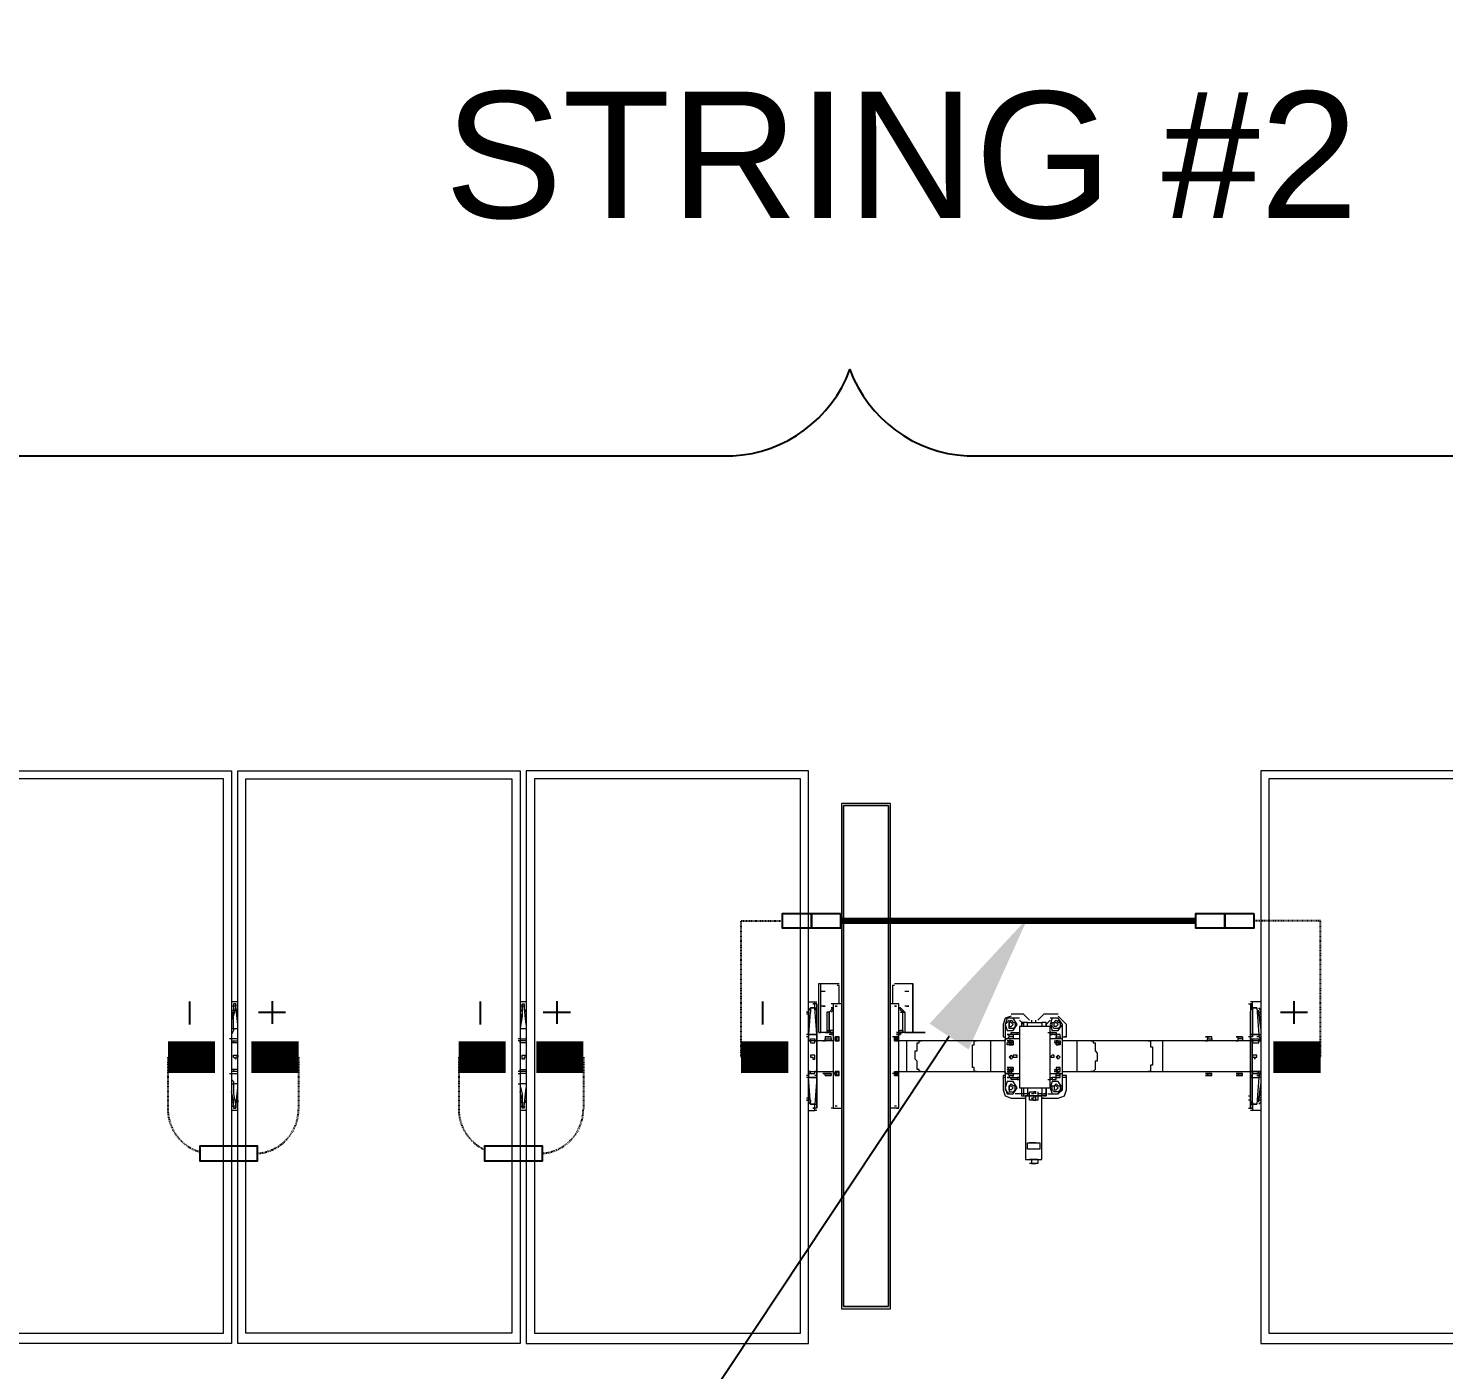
# Model space of a CAD drawing. Header units: feet. Extents: x -12372 to 90117, y -14865 to 4121.
# Drawn here: x 1880 to 2103.7, y 2521.4 to 2733.4 of the extents above; entities that cross this region are included whole.
import ezdxf
from ezdxf import colors
from ezdxf.entities.mleader import LeaderData, LeaderLine
from ezdxf.math import Vec2, Vec3

# ---------------------------------------------------------------- set-up
doc = ezdxf.new("R2010")
doc.units = ezdxf.units.FT
doc.header["$MEASUREMENT"] = 0
doc.linetypes.add('HIDDEN', pattern=[0.375, 0.25, -0.125])
for name, color, linetype in [('E-HARN-COMP', 8, 'Continuous'), ('E-TRNK-CABL-NEG', 6, 'HIDDEN'), ('E-TRUNK-CABLE-POS', 6, 'HIDDEN'), ('G-ANNO-TEXT', 1, 'Continuous'), ('Polarity-Text', 7, 'Continuous')]:
    doc.layers.add(name, color=color, linetype=linetype)
doc.styles.add('NEI-A', font='arial.ttf')

# ---------------------------------------------------------------- blocks, each defined once
blk = doc.blocks.new('A$Cc93f9aa1')
at = {"lineweight": 5}
for points in [[(9.338, 0), (9.5679, 0), (9.5679, 0.4666), (9.338, 0.4666)], [(10.1663, 0), (10.1663, 0.4666), (9.9363, 0.4666), (9.9363, 0)], [(10.4012, 0), (10.1713, 0), (10.1713, 0.4666), (10.4012, 0.4666)], [(10.6362, 0), (10.4062, 0), (10.4062, 0.4666), (10.6362, 0.4666)], [(9.3446, 0.4583), (9.3446, 0.0067), (9.5613, 0.0067), (9.5613, 0.4583)], [(10.1596, 0.4583), (9.9429, 0.4583), (9.9429, 0.0067), (10.1596, 0.0067)], [(10.1779, 0.0067), (10.1779, 0.4583), (10.3946, 0.4583), (10.3946, 0.0067)], [(10.6296, 0.4583), (10.4129, 0.4583), (10.4129, 0.0067), (10.6296, 0.0067)], [(9.8696, 0.4383), (9.8696, 0.0267), (9.9096, 0.0267), (9.9096, 0.4383)], [(9.8713, 0.4366), (9.8713, 0.0283), (9.8713, 0.4366), (9.9079, 0.4366)], [(9.7529, 0.3167), (9.7513, 0.3167)], [(9.7563, 0.3167), (9.7546, 0.3167)], [(9.7563, 0.3167), (9.7546, 0.3167)], [(9.7579, 0.3033), (9.7563, 0.3033), (9.7546, 0.3033), (9.7563, 0.3033), (9.7546, 0.3033), (9.7563, 0.3033), (9.7479, 0.3033), (9.7479, 0.3083), (9.7563, 0.3083), (9.7579, 0.3083)], [(9.7563, 0.3033), (9.7546, 0.3033), (9.7563, 0.3033), (9.7546, 0.3033)], [(9.5746, 0.275), (9.5763, 0.275), (9.5763, 0.2683)], [(9.7529, 0.2667), (9.7546, 0.2667), (9.7529, 0.2683), (9.7513, 0.2683), (9.7513, 0.2667), (9.7513, 0.265), (9.7529, 0.265)], [(9.9296, 0.2683), (9.9296, 0.265)], [(10.1679, 0.275), (10.1696, 0.275), (10.1696, 0.2733), (10.1679, 0.2733)], [(9.7379, 0.2633), (9.7329, 0.2633), (9.7296, 0.2583), (9.7329, 0.2533), (9.7379, 0.2533), (9.7396, 0.2583)], [(9.7329, 0.2567), (9.7313, 0.2567), (9.7313, 0.2583), (9.7313, 0.26), (9.7329, 0.2617), (9.7363, 0.2617), (9.7379, 0.26), (9.7379, 0.2583), (9.7379, 0.2567), (9.7363, 0.2567), (9.7363, 0.2583), (9.7363, 0.26), (9.7346, 0.26), (9.7329, 0.2583), (9.7346, 0.2567), (9.7363, 0.2567), (9.7346, 0.255)], [(9.7646, 0.2083), (9.7646, 0.2583), (9.7396, 0.2583), (9.7396, 0.2083)], [(9.7529, 0.2617), (9.7513, 0.2617)], [(9.7579, 0.265), (9.7563, 0.265)], [(9.7746, 0.2633), (9.7696, 0.2633), (9.7663, 0.2583), (9.7696, 0.2533), (9.7746, 0.2533), (9.7763, 0.2583)], [(9.7696, 0.2567), (9.7713, 0.255), (9.7729, 0.2567), (9.7713, 0.2567), (9.7696, 0.2583), (9.7713, 0.26), (9.7729, 0.26), (9.7729, 0.2583), (9.7729, 0.2567), (9.7729, 0.2583), (9.7729, 0.2617), (9.7713, 0.2617), (9.7696, 0.2617), (9.7679, 0.26), (9.7679, 0.2583), (9.7679, 0.2567)], [(9.5763, 0.2483), (9.5746, 0.2483)], [(9.5846, 0.2467), (9.5829, 0.2467)], [(9.5879, 0.2467), (9.5863, 0.2467)], [(9.6079, 0.2467), (9.6113, 0.2467), (9.6113, 0.2483), (9.6129, 0.2483), (9.6113, 0.2483), (9.6096, 0.2483), (9.6113, 0.2483), (9.6079, 0.2483)], [(9.6096, 0.2467), (9.6079, 0.2467)], [(9.6129, 0.2467), (9.6113, 0.2467)], [(9.7646, 0.25), (9.7663, 0.25), (9.7663, 0.2517), (9.7646, 0.2517)], [(9.7729, 0.2433), (9.7713, 0.2433), (9.7696, 0.245), (9.7713, 0.245), (9.7713, 0.2467), (9.7729, 0.2467), (9.7729, 0.245)], [(9.7729, 0.245), (9.7713, 0.245), (9.7713, 0.2433), (9.7729, 0.2433), (9.7746, 0.2433), (9.7729, 0.2433), (9.7729, 0.245), (9.7746, 0.245)], [(9.8646, 0.2483), (9.8629, 0.2467), (9.8646, 0.245), (9.8663, 0.2467)], [(9.9129, 0.2483), (9.9113, 0.2467), (9.9129, 0.245), (9.9146, 0.2467)], [(9.9146, 0.2467), (9.9129, 0.2467)], [(9.9146, 0.2467), (9.9129, 0.2467)], [(9.9196, 0.2467), (9.9179, 0.2467)], [(9.9246, 0.2467), (9.9229, 0.2467)], [(9.5729, 0.2317), (9.5746, 0.2317), (9.5746, 0.2333), (9.5729, 0.2333), (9.5729, 0.235), (9.5729, 0.2333), (9.5713, 0.2333), (9.5713, 0.2317)], [(9.7329, 0.235), (9.7313, 0.2333), (9.7329, 0.2317), (9.7346, 0.2333)], [(9.7329, 0.235), (9.7313, 0.2333), (9.7329, 0.2317), (9.7346, 0.2333)], [(9.7329, 0.235), (9.7313, 0.2333), (9.7329, 0.2317), (9.7346, 0.2333)], [(9.7329, 0.235), (9.7313, 0.2333), (9.7329, 0.2317), (9.7346, 0.2333)], [(9.7379, 0.2333), (9.7363, 0.2333), (9.7363, 0.2317), (9.7379, 0.2317), (9.7396, 0.2333)], [(9.7696, 0.2333), (9.7663, 0.2333), (9.7663, 0.2317), (9.7696, 0.2317)], [(9.7713, 0.235), (9.7696, 0.2333), (9.7713, 0.2317), (9.7729, 0.2333)], [(9.7713, 0.235), (9.7696, 0.2333), (9.7713, 0.2317), (9.7729, 0.2333)], [(9.7713, 0.235), (9.7696, 0.2333), (9.7713, 0.2317), (9.7729, 0.2333)], [(9.7713, 0.235), (9.7696, 0.2333), (9.7713, 0.2317), (9.7729, 0.2333)], [(9.9329, 0.235), (9.9313, 0.235), (9.9313, 0.2317), (9.9346, 0.2317), (9.9346, 0.2333), (9.9329, 0.2333)], [(10.1679, 0.235), (10.1696, 0.235), (10.1696, 0.2317), (10.1663, 0.2317), (10.1663, 0.2333), (10.1679, 0.2333)], [(10.4029, 0.235), (10.4046, 0.2333), (10.4046, 0.2317), (10.4012, 0.2317), (10.4012, 0.2333), (10.4029, 0.2333)], [(9.5763, 0.22), (9.5746, 0.22), (9.5746, 0.2217), (9.5696, 0.2217), (9.5696, 0.22), (9.5746, 0.22)], [(9.7346, 0.2217), (9.7346, 0.2233), (9.7329, 0.2233), (9.7313, 0.2217)], [(9.7729, 0.2217), (9.7729, 0.2233), (9.7713, 0.2233), (9.7713, 0.2217), (9.7696, 0.2217)], [(9.8646, 0.22), (9.8629, 0.2183), (9.8646, 0.2167), (9.8663, 0.2183)], [(9.9129, 0.22), (9.9113, 0.2183), (9.9129, 0.2167), (9.9146, 0.2183)], [(9.9146, 0.22), (9.9129, 0.22), (9.9146, 0.22), (9.9146, 0.2183), (9.9146, 0.2167), (9.9129, 0.2167), (9.9146, 0.2167), (9.9146, 0.2183), (9.9129, 0.2183), (9.9146, 0.2183), (9.9129, 0.2183), (9.9146, 0.2183), (9.9129, 0.2183), (9.9146, 0.2183), (9.9129, 0.2183), (9.9146, 0.2183)], [(9.9313, 0.22), (9.9296, 0.22), (9.9313, 0.22), (9.9346, 0.22), (9.9346, 0.2217), (9.9313, 0.2217)], [(9.7379, 0.2117), (9.7329, 0.2117), (9.7296, 0.2067), (9.7329, 0.2017), (9.7379, 0.2017), (9.7396, 0.2067)], [(9.7363, 0.2067), (9.7363, 0.205), (9.7346, 0.2033), (9.7329, 0.205), (9.7313, 0.205), (9.7313, 0.2067), (9.7313, 0.2083), (9.7329, 0.21), (9.7346, 0.21), (9.7363, 0.21), (9.7379, 0.2083), (9.7379, 0.2067), (9.7379, 0.205), (9.7363, 0.205), (9.7346, 0.205), (9.7329, 0.2067), (9.7346, 0.2083), (9.7363, 0.2083)], [(9.7646, 0.215), (9.7663, 0.215), (9.7663, 0.2133), (9.7646, 0.2133)], [(9.7746, 0.2117), (9.7696, 0.2117), (9.7663, 0.2067), (9.7696, 0.2017), (9.7746, 0.2017), (9.7763, 0.2067)], [(9.7729, 0.205), (9.7713, 0.2033), (9.7696, 0.205), (9.7679, 0.205), (9.7679, 0.2067), (9.7679, 0.2083), (9.7696, 0.21), (9.7729, 0.21), (9.7729, 0.2067), (9.7729, 0.2083), (9.7713, 0.2083), (9.7696, 0.2067), (9.7713, 0.205)], [(9.8596, 0.2133), (9.8596, 0.1967), (9.8579, 0.1967), (9.8579, 0.2133)], [(9.8613, 0.2133), (9.8596, 0.2133)], [(9.8613, 0.2133), (9.8596, 0.2133), (9.8613, 0.2133), (9.8596, 0.2133), (9.8613, 0.2133), (9.8629, 0.2133), (9.8646, 0.2133), (9.8629, 0.2133), (9.8613, 0.2133), (9.8629, 0.2133), (9.8613, 0.2133), (9.8629, 0.2133), (9.8646, 0.2133), (9.8629, 0.2133)], [(9.8629, 0.2133), (9.8613, 0.2133), (9.8613, 0.215), (9.8629, 0.215)], [(9.8629, 0.215), (9.8613, 0.215), (9.8629, 0.215), (9.8646, 0.215)], [(9.8663, 0.2183), (9.8646, 0.2183)], [(9.9196, 0.2133), (9.9179, 0.2133)], [(9.9196, 0.2133), (9.9179, 0.2133)], [(9.9279, 0.2133), (9.9263, 0.2133)], [(9.5746, 0.19), (9.5763, 0.19), (9.5763, 0.1967)], [(9.5763, 0.1967), (9.5763, 0.2)], [(9.7729, 0.2067), (9.7729, 0.205)], [(9.9296, 0.2), (9.9296, 0.1967), (9.9296, 0.19)], [(9.8663, 0.1917), (9.8646, 0.1917)], [(9.9146, 0.1917), (9.9129, 0.1917)], [(9.9329, 0.19), (9.9313, 0.19)], [(9.9079, 0.0283), (9.8713, 0.0283)]]:
    blk.add_lwpolyline(points, close=True, dxfattribs=at)
for points in [[(9.9079, 0.4366), (9.9079, 0.0283), (9.9079, 0.4366)], [(9.7579, 0.2583), (9.7579, 0.2633), (9.7613, 0.2633), (9.7613, 0.265), (9.7596, 0.265), (9.7596, 0.3167), (9.7463, 0.3167), (9.7463, 0.265), (9.7479, 0.265)], [(9.7579, 0.3167), (9.7563, 0.3167), (9.7546, 0.3167), (9.7513, 0.3167), (9.7529, 0.3167), (9.7513, 0.3167), (9.7529, 0.3167), (9.7513, 0.3167), (9.7496, 0.3167), (9.7496, 0.32), (9.7546, 0.32), (9.7513, 0.32), (9.7529, 0.32)], [(9.7496, 0.3167), (9.7563, 0.3167)], [(9.7513, 0.3167), (9.7529, 0.3167)], [(9.7513, 0.3167), (9.7529, 0.3167)], [(9.7513, 0.3167), (9.7529, 0.3167), (9.7513, 0.3167)], [(9.7513, 0.3167), (9.7529, 0.3167)], [(9.7546, 0.3167), (9.7513, 0.3167)], [(9.7529, 0.3167), (9.7546, 0.3167), (9.7546, 0.32), (9.7563, 0.32)], [(9.7546, 0.3167), (9.7529, 0.3167)], [(9.7546, 0.3167), (9.7529, 0.3167)], [(9.7529, 0.3167), (9.7546, 0.3167)], [(9.7546, 0.3167), (9.7563, 0.3167)], [(9.7513, 0.3033), (9.7529, 0.3033), (9.7513, 0.3033)], [(9.7529, 0.3033), (9.7546, 0.3033), (9.7529, 0.3033)], [(9.7546, 0.3033), (9.7563, 0.3033), (9.7546, 0.3033)], [(9.5679, 0.2767), (9.5746, 0.2767)], [(9.5763, 0.25), (9.5746, 0.25), (9.5696, 0.25), (9.5713, 0.2717), (9.5746, 0.2717), (9.5713, 0.2717), (9.5729, 0.2717)], [(9.5763, 0.2717), (9.5746, 0.2717), (9.5746, 0.25), (9.5763, 0.25), (9.5746, 0.25), (9.5746, 0.2483), (9.5746, 0.245), (9.5763, 0.245), (9.5746, 0.245), (9.5746, 0.22), (9.5746, 0.2183), (9.5696, 0.2183), (9.5696, 0.22), (9.5713, 0.22)], [(9.5696, 0.27), (9.5696, 0.2683), (9.5696, 0.2667)], [(9.5696, 0.2683), (9.5713, 0.2683)], [(9.5746, 0.27), (9.5746, 0.2717), (9.5746, 0.2767), (9.5763, 0.2767)], [(9.5779, 0.275), (9.5763, 0.275), (9.5746, 0.275), (9.5763, 0.275), (9.5746, 0.275)], [(9.5779, 0.265), (9.5763, 0.265), (9.5763, 0.2683), (9.5779, 0.2683)], [(9.5763, 0.2683), (9.5763, 0.265)], [(9.7446, 0.2667), (9.7463, 0.2667), (9.7329, 0.2667), (9.7279, 0.265), (9.7263, 0.26), (9.7263, 0.25), (9.7263, 0.2483), (9.7296, 0.2483)], [(9.7496, 0.2617), (9.7496, 0.265), (9.7496, 0.2683), (9.7563, 0.2683), (9.7563, 0.265), (9.7496, 0.265), (9.7563, 0.265), (9.7563, 0.2617), (9.7546, 0.2617), (9.7529, 0.2617), (9.7529, 0.2633), (9.7546, 0.2633)], [(9.7529, 0.2667), (9.7546, 0.2667)], [(9.7763, 0.2483), (9.7779, 0.2483), (9.7779, 0.25), (9.7779, 0.26), (9.7763, 0.265), (9.7713, 0.2667), (9.7613, 0.2667), (9.7596, 0.2667)], [(9.8646, 0.275), (9.8629, 0.275), (9.8629, 0.19), (9.8646, 0.19)], [(9.8629, 0.275), (9.8696, 0.275)], [(9.8646, 0.2733), (9.8663, 0.2733)], [(9.9096, 0.19), (9.9163, 0.19), (9.9163, 0.275), (9.9096, 0.275)], [(9.9129, 0.2733), (9.9146, 0.2733)], [(9.9163, 0.275), (9.9179, 0.275)], [(9.9296, 0.2767), (9.9313, 0.2767), (9.9313, 0.2717), (9.9296, 0.2717)], [(9.9296, 0.2683), (9.9296, 0.275), (9.9296, 0.2683)], [(9.9296, 0.275), (9.9313, 0.275), (9.9329, 0.275), (9.9313, 0.275)], [(9.9346, 0.2717), (9.9363, 0.25), (9.9296, 0.25), (9.9313, 0.2717), (9.9296, 0.2717), (9.9296, 0.27)], [(9.9363, 0.2767), (9.9313, 0.2767)], [(9.9346, 0.2717), (9.9313, 0.2717), (9.9346, 0.2717)], [(9.9346, 0.2683), (9.9346, 0.27)], [(9.9363, 0.2667), (9.9363, 0.2683), (9.9379, 0.2683)], [(10.1663, 0.2767), (10.1713, 0.2767)], [(10.1679, 0.2733), (10.1679, 0.27)], [(10.1729, 0.255), (10.1713, 0.255), (10.1713, 0.2567), (10.1696, 0.2633), (10.1696, 0.2733), (10.1696, 0.27), (10.1713, 0.2683)], [(10.4012, 0.2767), (10.4062, 0.2767)], [(10.4029, 0.275), (10.4046, 0.275)], [(10.4029, 0.27), (10.4029, 0.2733), (10.4029, 0.275), (10.4029, 0.2733), (10.4046, 0.2733), (10.4046, 0.2717), (10.4046, 0.27), (10.4046, 0.2683)], [(10.4062, 0.255), (10.4046, 0.255), (10.4046, 0.2633), (10.4029, 0.2733)], [(9.7329, 0.2633), (9.7296, 0.26), (9.7296, 0.245), (9.7179, 0.245), (9.7063, 0.245), (9.6596, 0.245), (9.6479, 0.245), (9.6113, 0.245), (9.6079, 0.245), (9.5863, 0.245), (9.5829, 0.245), (9.5763, 0.245), (9.5746, 0.245), (9.5696, 0.245), (9.5746, 0.245), (9.5763, 0.245), (9.5746, 0.245), (9.5746, 0.2467), (9.5696, 0.2467), (9.5696, 0.245), (9.5713, 0.245)], [(9.5763, 0.2483), (9.5763, 0.265), (9.5763, 0.2483)], [(9.7413, 0.2633), (9.7396, 0.2633), (9.7363, 0.2633)], [(9.7463, 0.2583), (9.7463, 0.2633), (9.7429, 0.2633), (9.7429, 0.265), (9.7429, 0.2633), (9.7429, 0.2583)], [(9.7446, 0.265), (9.7429, 0.265), (9.7463, 0.265), (9.7463, 0.2633), (9.7496, 0.2633)], [(9.7429, 0.2633), (9.7446, 0.2633)], [(9.7463, 0.265), (9.7496, 0.265), (9.7463, 0.265)], [(9.7496, 0.265), (9.7513, 0.265)], [(9.7513, 0.2633), (9.7513, 0.2617)], [(9.7596, 0.265), (9.7563, 0.265), (9.7596, 0.265)], [(9.7563, 0.2633), (9.7579, 0.2633), (9.7579, 0.265)], [(9.7629, 0.2583), (9.7629, 0.2633), (9.7629, 0.265), (9.7613, 0.265)], [(9.7613, 0.2633), (9.7629, 0.2633), (9.7646, 0.2633), (9.7679, 0.2633)], [(9.8663, 0.2483), (9.8663, 0.2467), (9.8646, 0.2467), (9.8663, 0.2467), (9.8646, 0.2467), (9.8663, 0.2467), (9.8663, 0.245), (9.8646, 0.245), (9.8629, 0.245), (9.8563, 0.245), (9.8446, 0.245), (9.7996, 0.245), (9.7763, 0.245), (9.7763, 0.26), (9.7729, 0.2633)], [(9.9296, 0.2483), (9.9296, 0.265), (9.9296, 0.2483)], [(10.1729, 0.2467), (10.1713, 0.2467), (10.1713, 0.255)], [(10.4079, 0.2467), (10.4062, 0.2467), (10.4062, 0.2517), (10.4046, 0.2533), (10.4046, 0.255)], [(9.5746, 0.25), (9.5696, 0.25), (9.5713, 0.25)], [(9.5696, 0.2467), (9.5713, 0.2467)], [(9.5763, 0.2483), (9.5763, 0.2467), (9.5763, 0.2483)], [(9.5763, 0.2183), (9.5763, 0.2467), (9.5763, 0.2183)], [(9.5829, 0.2483), (9.5829, 0.2467), (9.5863, 0.2467), (9.5863, 0.2483), (9.5879, 0.2483), (9.5863, 0.2483), (9.5846, 0.2483), (9.5863, 0.2483), (9.5829, 0.2483), (9.5846, 0.2483)], [(9.5863, 0.2483), (9.5879, 0.2483)], [(9.6079, 0.2483), (9.6096, 0.2483)], [(9.6113, 0.2483), (9.6129, 0.2483)], [(9.7396, 0.2467), (9.7346, 0.2467), (9.7313, 0.2467), (9.7296, 0.2467), (9.7296, 0.2183), (9.7313, 0.2183), (9.7346, 0.2183), (9.7396, 0.2183)], [(9.7313, 0.25), (9.7346, 0.25), (9.7329, 0.25), (9.7346, 0.25), (9.7363, 0.25), (9.7346, 0.25), (9.7346, 0.2483), (9.7346, 0.2467), (9.7363, 0.2467)], [(9.7329, 0.25), (9.7313, 0.25), (9.7313, 0.2483), (9.7313, 0.2467), (9.7329, 0.2467)], [(9.7313, 0.2483), (9.7346, 0.2483)], [(9.7329, 0.2417), (9.7346, 0.2417), (9.7346, 0.2433), (9.7329, 0.2433), (9.7346, 0.2433), (9.7346, 0.245), (9.7329, 0.2467), (9.7329, 0.245), (9.7313, 0.245), (9.7313, 0.2433), (9.7346, 0.2433), (9.7346, 0.245), (9.7329, 0.245), (9.7346, 0.245)], [(9.7346, 0.2467), (9.7313, 0.2467)], [(9.7313, 0.245), (9.7313, 0.2433), (9.7329, 0.2433), (9.7346, 0.245), (9.7329, 0.245)], [(9.7313, 0.2433), (9.7313, 0.2417), (9.7346, 0.2417), (9.7346, 0.2433)], [(9.7329, 0.245), (9.7346, 0.245), (9.7329, 0.245)], [(9.7379, 0.2517), (9.7346, 0.2517), (9.7346, 0.25), (9.7379, 0.25)], [(9.7363, 0.2433), (9.7346, 0.2433), (9.7346, 0.245), (9.7363, 0.245)], [(9.7413, 0.2517), (9.7396, 0.2517), (9.7396, 0.25), (9.7379, 0.25), (9.7379, 0.2517), (9.7396, 0.2517)], [(9.7646, 0.2517), (9.7663, 0.2517), (9.7713, 0.2517), (9.7713, 0.25), (9.7663, 0.25)], [(9.7729, 0.2467), (9.7713, 0.2467), (9.7696, 0.2467), (9.7696, 0.2483), (9.7729, 0.2483), (9.7746, 0.2467), (9.7763, 0.2467), (9.7746, 0.2467), (9.7696, 0.2467), (9.7646, 0.2467)], [(9.7729, 0.2483), (9.7729, 0.25), (9.7746, 0.25), (9.7729, 0.25), (9.7713, 0.25), (9.7696, 0.25), (9.7696, 0.2483)], [(9.7696, 0.25), (9.7729, 0.25), (9.7713, 0.25)], [(9.7729, 0.2433), (9.7713, 0.2433), (9.7696, 0.245), (9.7696, 0.2433), (9.7713, 0.2433)], [(9.7696, 0.2417), (9.7713, 0.2417), (9.7696, 0.2417), (9.7696, 0.2433), (9.7713, 0.2433), (9.7713, 0.2417), (9.7729, 0.2417), (9.7746, 0.2417)], [(9.7713, 0.245), (9.7729, 0.245), (9.7713, 0.245)], [(9.7729, 0.245), (9.7746, 0.245)], [(9.7746, 0.2433), (9.7729, 0.2417)], [(9.7763, 0.2467), (9.7763, 0.2183)], [(9.8663, 0.2467), (9.8663, 0.245), (9.8646, 0.245), (9.8646, 0.2467), (9.8663, 0.2467), (9.8646, 0.2467), (9.8629, 0.2467), (9.8646, 0.2483), (9.8629, 0.2483), (9.8629, 0.2467), (9.8629, 0.245)], [(9.8629, 0.2483), (9.8629, 0.2483)], [(9.8629, 0.2467), (9.8629, 0.2467)], [(9.8629, 0.245), (9.8629, 0.245)], [(9.8646, 0.2483), (9.8663, 0.2483), (9.8646, 0.2483), (9.8663, 0.2483), (9.8663, 0.2467), (9.8646, 0.2467), (9.8663, 0.2467), (9.8679, 0.2467)], [(9.8646, 0.2483), (9.8646, 0.2483)], [(9.8646, 0.245), (9.8646, 0.245)], [(9.8663, 0.2483), (9.8663, 0.2483)], [(9.8663, 0.2467), (9.8663, 0.2467)], [(9.8663, 0.245), (9.8663, 0.245)], [(9.9129, 0.2483), (9.9113, 0.2467)], [(9.9113, 0.2483), (9.9113, 0.2467)], [(9.9113, 0.2483), (9.9113, 0.2483)], [(9.9129, 0.2483), (9.9113, 0.2483)], [(9.9129, 0.245), (9.9113, 0.2467)], [(9.9113, 0.2467), (9.9113, 0.245)], [(9.9113, 0.2467), (9.9113, 0.2467)], [(9.9113, 0.245), (9.9129, 0.245)], [(9.9113, 0.245), (9.9113, 0.245)], [(9.9129, 0.2483), (9.9146, 0.2483)], [(9.9129, 0.2483), (9.9146, 0.2483)], [(9.9129, 0.2483), (9.9146, 0.2483), (9.9146, 0.2467)], [(9.9129, 0.2483), (9.9129, 0.2483)], [(9.9146, 0.2483), (9.9129, 0.2483)], [(9.9129, 0.2467), (9.9146, 0.2467)], [(9.9129, 0.2467), (9.9146, 0.2467)], [(9.9146, 0.2467), (9.9146, 0.245), (9.9129, 0.245)], [(9.9129, 0.2467), (9.9146, 0.2467)], [(9.9129, 0.2467), (9.9146, 0.2467)], [(9.9129, 0.245), (9.9146, 0.245)], [(9.9129, 0.245), (9.9129, 0.245)], [(9.9146, 0.2483), (9.9146, 0.2483)], [(9.9146, 0.2467), (9.9146, 0.2483)], [(9.9146, 0.2467), (9.9163, 0.2467)], [(9.9146, 0.2467), (9.9146, 0.2467)], [(9.9146, 0.245), (9.9146, 0.2467)], [(9.9146, 0.245), (9.9146, 0.245)], [(9.9363, 0.245), (9.9346, 0.245), (9.9296, 0.245), (9.9229, 0.245), (9.9179, 0.245), (9.9163, 0.245)], [(9.9163, 0.22), (9.9179, 0.22), (9.9229, 0.22), (9.9296, 0.22), (9.9296, 0.245), (9.9313, 0.245), (9.9296, 0.245)], [(9.9229, 0.2483), (9.9213, 0.2483), (9.9229, 0.2483), (9.9229, 0.2467), (9.9179, 0.2467), (9.9179, 0.2483), (9.9196, 0.2483), (9.9213, 0.2483)], [(9.9179, 0.2483), (9.9213, 0.2483), (9.9196, 0.2483)], [(9.9296, 0.2483), (9.9296, 0.25), (9.9313, 0.25)], [(9.9296, 0.25), (9.9363, 0.25), (9.9379, 0.25)], [(9.9346, 0.2467), (9.9346, 0.245), (9.9313, 0.245), (9.9296, 0.245), (9.9296, 0.2483), (9.9313, 0.2483)], [(9.9296, 0.2483), (9.9296, 0.2467), (9.9296, 0.2483)], [(9.9296, 0.2467), (9.9296, 0.2183), (9.9296, 0.2467)], [(9.9363, 0.2467), (9.9346, 0.2467), (9.9313, 0.2467), (9.9313, 0.245)], [(10.1663, 0.2467), (10.1713, 0.2467)], [(10.1663, 0.245), (10.1713, 0.245), (10.1729, 0.245)], [(10.1713, 0.245), (10.1713, 0.2433), (10.1663, 0.2433)], [(10.4062, 0.2467), (10.4046, 0.2467), (10.4012, 0.2467)], [(10.4012, 0.245), (10.4046, 0.245), (10.4062, 0.245)], [(10.4012, 0.2433), (10.4046, 0.2433), (10.4062, 0.2433)], [(10.4046, 0.2433), (10.4046, 0.245)], [(9.7329, 0.2333), (9.7346, 0.2333)], [(9.7713, 0.2333), (9.7729, 0.2333)], [(9.5763, 0.2183), (9.5746, 0.2183), (9.5746, 0.22), (9.5763, 0.22), (9.5829, 0.22), (9.5863, 0.22), (9.6079, 0.22), (9.6113, 0.22), (9.6479, 0.22), (9.6596, 0.22), (9.7063, 0.22), (9.7296, 0.22), (9.7296, 0.2067), (9.7329, 0.2033)], [(9.5879, 0.22), (9.5863, 0.22), (9.5863, 0.2183), (9.5863, 0.2167), (9.5879, 0.2167), (9.5863, 0.2167), (9.5846, 0.2167), (9.5829, 0.2167), (9.5829, 0.2183), (9.5829, 0.22), (9.5846, 0.22)], [(9.6129, 0.22), (9.6113, 0.22), (9.6113, 0.2183), (9.6079, 0.2183), (9.6079, 0.22), (9.6096, 0.22)], [(9.7313, 0.2233), (9.7346, 0.2233)], [(9.7329, 0.2217), (9.7313, 0.2217), (9.7313, 0.22)], [(9.7363, 0.22), (9.7346, 0.22), (9.7346, 0.2217), (9.7329, 0.2217), (9.7329, 0.22), (9.7346, 0.22), (9.7346, 0.2217), (9.7363, 0.2217)], [(9.7329, 0.22), (9.7346, 0.22), (9.7329, 0.22)], [(9.7329, 0.22), (9.7346, 0.22), (9.7329, 0.22)], [(9.7729, 0.2233), (9.7696, 0.2233)], [(9.7713, 0.2217), (9.7696, 0.2217), (9.7696, 0.22), (9.7729, 0.22), (9.7746, 0.22), (9.7729, 0.22), (9.7729, 0.2217), (9.7713, 0.2217), (9.7713, 0.22), (9.7729, 0.22), (9.7729, 0.2217), (9.7746, 0.2217)], [(9.7713, 0.22), (9.7729, 0.22), (9.7713, 0.22)], [(9.7729, 0.2033), (9.7763, 0.2067), (9.7763, 0.22), (9.7879, 0.22), (9.7996, 0.22), (9.8446, 0.22), (9.8563, 0.22), (9.8629, 0.22), (9.8629, 0.2183), (9.8629, 0.2167), (9.8646, 0.2167), (9.8663, 0.2167), (9.8679, 0.2167)], [(9.8629, 0.22), (9.8629, 0.22)], [(9.8646, 0.22), (9.8629, 0.22)], [(9.8663, 0.2167), (9.8663, 0.2183), (9.8646, 0.2183), (9.8663, 0.2183), (9.8646, 0.2183), (9.8663, 0.2183), (9.8646, 0.2183), (9.8663, 0.2183), (9.8663, 0.2167), (9.8646, 0.2167), (9.8646, 0.2183), (9.8629, 0.2183), (9.8646, 0.22), (9.8663, 0.22), (9.8646, 0.22), (9.8663, 0.22), (9.8663, 0.2183), (9.8663, 0.22)], [(9.8646, 0.22), (9.8646, 0.22)], [(9.8663, 0.22), (9.8663, 0.22)], [(9.9146, 0.2167), (9.9129, 0.2167), (9.9113, 0.2183), (9.9129, 0.22), (9.9113, 0.22), (9.9113, 0.2183), (9.9113, 0.2167), (9.9129, 0.2167)], [(9.9113, 0.22), (9.9113, 0.22)], [(9.9129, 0.22), (9.9129, 0.22)], [(9.9146, 0.22), (9.9146, 0.22)], [(9.9246, 0.22), (9.9229, 0.22), (9.9229, 0.2183), (9.9179, 0.2183), (9.9179, 0.22), (9.9196, 0.22)], [(9.9296, 0.22), (9.9313, 0.22), (9.9296, 0.22), (9.9296, 0.2183)], [(9.9363, 0.22), (9.9346, 0.22), (9.9346, 0.2183), (9.9313, 0.2183), (9.9313, 0.22), (9.9329, 0.22)], [(10.1663, 0.2217), (10.1713, 0.2217), (10.1713, 0.22)], [(10.1663, 0.22), (10.1713, 0.22), (10.1729, 0.22)], [(10.4012, 0.2217), (10.4046, 0.2217), (10.4062, 0.2217)], [(10.4062, 0.22), (10.4046, 0.22), (10.4012, 0.22)], [(10.4046, 0.22), (10.4046, 0.2217)], [(9.5713, 0.1933), (9.5696, 0.215), (9.5746, 0.215), (9.5763, 0.215)], [(9.5746, 0.215), (9.5696, 0.215), (9.5713, 0.215)], [(9.5746, 0.1933), (9.5713, 0.1933), (9.5746, 0.1933), (9.5746, 0.215), (9.5763, 0.215), (9.5746, 0.215), (9.5746, 0.2167), (9.5763, 0.2167), (9.5779, 0.2167)], [(9.5746, 0.2183), (9.5746, 0.2183)], [(9.5763, 0.2183), (9.5763, 0.2167), (9.5763, 0.2183)], [(9.5763, 0.2167), (9.5763, 0.2), (9.5763, 0.2167)], [(9.5829, 0.2183), (9.5863, 0.2183)], [(9.5829, 0.2167), (9.5863, 0.2167), (9.5846, 0.2167)], [(9.6079, 0.2183), (9.6079, 0.2167), (9.6096, 0.2167), (9.6113, 0.2167), (9.6129, 0.2167), (9.6113, 0.2167), (9.6113, 0.2183)], [(9.6079, 0.2167), (9.6113, 0.2167), (9.6096, 0.2167)], [(9.7296, 0.2167), (9.7263, 0.2167), (9.7263, 0.2067), (9.7329, 0.2)], [(9.7263, 0.2167), (9.7279, 0.2167)], [(9.7346, 0.2183), (9.7346, 0.2167), (9.7313, 0.2167), (9.7313, 0.2183), (9.7329, 0.2183), (9.7346, 0.2183), (9.7363, 0.2183)], [(9.7313, 0.2183), (9.7329, 0.2183)], [(9.7313, 0.2167), (9.7313, 0.215), (9.7329, 0.215), (9.7346, 0.215), (9.7363, 0.215), (9.7346, 0.215), (9.7346, 0.2167)], [(9.7313, 0.215), (9.7346, 0.215), (9.7329, 0.215)], [(9.7379, 0.2133), (9.7346, 0.2133), (9.7346, 0.215), (9.7379, 0.215)], [(9.7413, 0.2133), (9.7396, 0.2133), (9.7396, 0.215), (9.7379, 0.215), (9.7379, 0.2133), (9.7396, 0.2133)], [(9.7429, 0.2083), (9.7429, 0.205), (9.7463, 0.205)], [(9.7579, 0.2083), (9.7579, 0.205), (9.7463, 0.205), (9.7463, 0.2083)], [(9.7579, 0.205), (9.7613, 0.205), (9.7629, 0.205), (9.7629, 0.2083)], [(9.7646, 0.2183), (9.7696, 0.2183), (9.7746, 0.2183), (9.7763, 0.2183), (9.7746, 0.2183), (9.7729, 0.2167), (9.7729, 0.215), (9.7746, 0.215), (9.7729, 0.215), (9.7713, 0.215), (9.7696, 0.215), (9.7696, 0.2167), (9.7696, 0.2183), (9.7713, 0.2183), (9.7729, 0.2183), (9.7713, 0.2183)], [(9.7663, 0.215), (9.7713, 0.215), (9.7713, 0.2133), (9.7663, 0.2133), (9.7646, 0.2133)], [(9.7696, 0.2167), (9.7729, 0.2167)], [(9.7696, 0.215), (9.7729, 0.215), (9.7713, 0.215)], [(9.7713, 0.2), (9.7763, 0.2017), (9.7779, 0.2067), (9.7779, 0.2167), (9.7763, 0.2167)], [(9.8413, 0.2133), (9.8429, 0.2133), (9.8413, 0.2133)], [(9.8429, 0.2133), (9.8446, 0.2133)], [(9.8496, 0.2133), (9.8429, 0.2133), (9.8496, 0.2133)], [(9.8496, 0.2133), (9.8513, 0.2133), (9.8496, 0.2133)], [(9.8663, 0.1733), (9.8513, 0.1733), (9.8513, 0.2133), (9.8579, 0.2133), (9.8596, 0.2133), (9.8629, 0.2133), (9.8646, 0.2133)], [(9.8513, 0.2133), (9.8513, 0.1733)], [(9.8513, 0.2133), (9.8529, 0.2133)], [(9.8579, 0.2133), (9.8513, 0.2133)], [(9.8513, 0.2133), (9.8529, 0.2133)], [(9.8579, 0.2133), (9.8596, 0.2133)], [(9.8613, 0.215), (9.8629, 0.215), (9.8613, 0.215), (9.8613, 0.2133), (9.8629, 0.2133), (9.8613, 0.2133), (9.8596, 0.2133), (9.8613, 0.2133), (9.8596, 0.2133)], [(9.8596, 0.2133), (9.8596, 0.2133)], [(9.8596, 0.2133), (9.8596, 0.2133)], [(9.8596, 0.2133), (9.8613, 0.2133), (9.8596, 0.2133)], [(9.8596, 0.2133), (9.8613, 0.2133)], [(9.8596, 0.2133), (9.8613, 0.2133)], [(9.8596, 0.2117), (9.8596, 0.2133)], [(9.8596, 0.2117), (9.8613, 0.2117)], [(9.8596, 0.2117), (9.8596, 0.1967), (9.8613, 0.195), (9.8613, 0.1933)], [(9.8613, 0.2133), (9.8613, 0.2133)], [(9.8613, 0.2133), (9.8613, 0.2133)], [(9.8629, 0.2183), (9.8629, 0.2183)], [(9.8629, 0.2167), (9.8629, 0.2167)], [(9.8646, 0.2167), (9.8646, 0.2167)], [(9.8663, 0.2183), (9.8663, 0.2183)], [(9.8663, 0.2167), (9.8663, 0.2167)], [(9.9113, 0.2183), (9.9113, 0.2183)], [(9.9113, 0.2167), (9.9113, 0.2167)], [(9.9229, 0.2133), (9.9213, 0.2133), (9.9196, 0.2133), (9.9196, 0.2117), (9.9196, 0.1967), (9.9213, 0.1967), (9.9213, 0.2133), (9.9263, 0.2133), (9.9263, 0.1733), (9.9113, 0.1733)], [(9.9129, 0.2167), (9.9129, 0.2167)], [(9.9146, 0.2183), (9.9146, 0.2183)], [(9.9146, 0.2167), (9.9146, 0.2167)], [(9.9163, 0.215), (9.9163, 0.2133), (9.9179, 0.2133)], [(9.9179, 0.215), (9.9163, 0.215), (9.9179, 0.215)], [(9.9163, 0.215), (9.9179, 0.215)], [(9.9163, 0.2133), (9.9163, 0.2133)], [(9.9163, 0.2133), (9.9179, 0.2133)], [(9.9163, 0.2133), (9.9179, 0.2133)], [(9.9163, 0.2133), (9.9179, 0.2133)], [(9.9163, 0.2133), (9.9179, 0.2133)], [(9.9163, 0.2133), (9.9179, 0.2133), (9.9196, 0.2133)], [(9.9163, 0.2133), (9.9179, 0.2133), (9.9196, 0.2133)], [(9.9163, 0.2133), (9.9179, 0.2133)], [(9.9163, 0.2133), (9.9179, 0.2133), (9.9196, 0.2133)], [(9.9163, 0.2133), (9.9196, 0.2133)], [(9.9179, 0.1933), (9.9163, 0.1933), (9.9196, 0.1967), (9.9196, 0.2117)], [(9.9179, 0.2183), (9.9179, 0.2167), (9.9196, 0.2167), (9.9213, 0.2167), (9.9229, 0.2167)], [(9.9179, 0.2167), (9.9213, 0.2167), (9.9196, 0.2167)], [(9.9179, 0.215), (9.9179, 0.2133)], [(9.9179, 0.215), (9.9196, 0.215)], [(9.9179, 0.2133), (9.9196, 0.2133)], [(9.9179, 0.2133), (9.9196, 0.2133)], [(9.9179, 0.2133), (9.9196, 0.2133)], [(9.9213, 0.2117), (9.9196, 0.2117), (9.9179, 0.2133), (9.9196, 0.2133), (9.9179, 0.2133), (9.9196, 0.2133), (9.9213, 0.2133), (9.9229, 0.2133), (9.9213, 0.2133), (9.9279, 0.2133), (9.9279, 0.1733), (9.9263, 0.1733)], [(9.9196, 0.2133), (9.9213, 0.2133)], [(9.9213, 0.2167), (9.9229, 0.2167), (9.9229, 0.2183)], [(9.9296, 0.2167), (9.9296, 0.2183), (9.9296, 0.2167)], [(9.9296, 0.2167), (9.9296, 0.2), (9.9296, 0.2167)], [(9.9296, 0.2167), (9.9296, 0.215), (9.9313, 0.215)], [(9.9346, 0.1933), (9.9363, 0.215), (9.9296, 0.215), (9.9313, 0.1933), (9.9296, 0.1933)], [(9.9296, 0.215), (9.9363, 0.215), (9.9379, 0.215)], [(9.9313, 0.2183), (9.9313, 0.2183)], [(10.1713, 0.2183), (10.1663, 0.2183)], [(10.1679, 0.1917), (10.1696, 0.1917), (10.1696, 0.2), (10.1713, 0.21), (10.1713, 0.2183), (10.1729, 0.2183)], [(10.4012, 0.2183), (10.4046, 0.2183), (10.4062, 0.2183)], [(10.4062, 0.21), (10.4046, 0.21), (10.4046, 0.2), (10.4029, 0.1933), (10.4029, 0.1917), (10.4046, 0.1917)], [(10.4046, 0.21), (10.4046, 0.2117), (10.4062, 0.215), (10.4062, 0.2183), (10.4079, 0.2183)], [(9.5696, 0.1983), (9.5696, 0.1967), (9.5713, 0.1967)], [(9.5696, 0.1967), (9.5696, 0.195)], [(9.7329, 0.1983), (9.7446, 0.1983), (9.7496, 0.2033)], [(9.7329, 0.2017), (9.7346, 0.2017)], [(9.7363, 0.2017), (9.7396, 0.2017)], [(9.7396, 0.2033), (9.7429, 0.2067)], [(9.7429, 0.205), (9.7446, 0.205)], [(9.7513, 0.205), (9.7513, 0.2033)], [(9.7546, 0.2033), (9.7546, 0.205)], [(9.7563, 0.2033), (9.7613, 0.1983), (9.7713, 0.1983)], [(9.7613, 0.2067), (9.7646, 0.2033)], [(9.7646, 0.2017), (9.7696, 0.2017)], [(9.7713, 0.2017), (9.7729, 0.2017)], [(9.8579, 0.1967), (9.8613, 0.1933), (9.8629, 0.1933)], [(9.8613, 0.1967), (9.8596, 0.1967), (9.8613, 0.195)], [(9.9163, 0.195), (9.9179, 0.1967), (9.9163, 0.195), (9.9163, 0.1933)], [(9.9346, 0.195), (9.9346, 0.1967)], [(9.9379, 0.1967), (9.9363, 0.1967), (9.9363, 0.1983)], [(10.1713, 0.1967), (10.1696, 0.195), (10.1696, 0.19), (10.1679, 0.19), (10.1679, 0.1917), (10.1679, 0.195)], [(10.4029, 0.19), (10.4029, 0.1917), (10.4046, 0.1917), (10.4046, 0.195), (10.4046, 0.1967)], [(9.5679, 0.1883), (9.5746, 0.1883)], [(9.5746, 0.195), (9.5746, 0.1933), (9.5746, 0.1883), (9.5763, 0.1883)], [(9.5779, 0.19), (9.5763, 0.19), (9.5746, 0.19), (9.5763, 0.19), (9.5746, 0.19)], [(9.8563, 0.1917), (9.8546, 0.1917), (9.8563, 0.1917), (9.8579, 0.1917)], [(9.8629, 0.19), (9.8696, 0.19)], [(9.8663, 0.175), (9.8679, 0.175), (9.8679, 0.19)], [(9.9113, 0.19), (9.9113, 0.175), (9.9129, 0.175)], [(9.9163, 0.19), (9.9179, 0.19)], [(9.9246, 0.1917), (9.9229, 0.1917), (9.9246, 0.1917), (9.9263, 0.1917)], [(9.9296, 0.195), (9.9313, 0.1933), (9.9313, 0.1883), (9.9296, 0.1883)], [(9.9296, 0.19), (9.9313, 0.19)], [(9.9313, 0.1933), (9.9346, 0.1933), (9.9313, 0.1933)], [(9.9363, 0.1883), (9.9313, 0.1883)], [(10.1663, 0.1883), (10.1713, 0.1883)], [(10.4012, 0.1883), (10.4062, 0.1883)], [(10.4029, 0.195), (10.4029, 0.1917), (10.4029, 0.19), (10.4046, 0.19)], [(9.8546, 0.18), (9.8563, 0.18), (9.8579, 0.18)], [(9.9229, 0.18), (9.9246, 0.18), (9.9263, 0.18)]]:
    blk.add_lwpolyline(points, dxfattribs=at)
at = {"color": 8, "lineweight": 5, "true_color": 0x808080}
for points in [[(9.5696, 0.2717), (9.5679, 0.27)], [(9.5696, 0.2683), (9.5679, 0.255)], [(9.5679, 0.2667), (9.5696, 0.2667), (9.5679, 0.2617)], [(9.8629, 0.275), (9.8629, 0.2483)], [(9.9163, 0.2483), (9.9163, 0.275)], [(9.9363, 0.27), (9.9346, 0.2717)], [(9.9363, 0.255), (9.9363, 0.2683)], [(9.9363, 0.2617), (9.9363, 0.2667), (9.9379, 0.2667)], [(10.1663, 0.2767), (10.1713, 0.2767)], [(10.1679, 0.2733), (10.1663, 0.2583)], [(10.1663, 0.2683), (10.1679, 0.27)], [(10.1679, 0.2733), (10.1679, 0.2733)], [(10.1713, 0.2733), (10.1696, 0.2733), (10.1696, 0.275)], [(10.1713, 0.27), (10.1696, 0.27), (10.1696, 0.2683), (10.1713, 0.2617)], [(10.1713, 0.2667), (10.1713, 0.2683)], [(10.4012, 0.2767), (10.4062, 0.2767)], [(10.4029, 0.2733), (10.4012, 0.2583)], [(10.4012, 0.2683), (10.4012, 0.27)], [(10.4062, 0.2733), (10.4046, 0.2733), (10.4046, 0.275), (10.4029, 0.275)], [(10.4029, 0.2733), (10.4029, 0.2733)], [(10.4062, 0.27), (10.4046, 0.27), (10.4046, 0.2683), (10.4062, 0.2617)], [(10.4062, 0.2683), (10.4046, 0.2683), (10.4062, 0.2667)], [(9.7429, 0.2583), (9.7429, 0.2633)], [(9.7613, 0.2583), (9.7613, 0.2633)], [(10.1663, 0.255), (10.1713, 0.255)], [(10.4012, 0.255), (10.4046, 0.255)], [(9.5679, 0.25), (9.5696, 0.25), (9.5679, 0.245), (9.5696, 0.245), (9.5679, 0.245)], [(9.5696, 0.2483), (9.5713, 0.2483)], [(9.5863, 0.2483), (9.5829, 0.2483)], [(9.5863, 0.2467), (9.5829, 0.2467)], [(9.6113, 0.2483), (9.6079, 0.2483)], [(9.6113, 0.2467), (9.6079, 0.2467)], [(9.6479, 0.22), (9.6479, 0.245)], [(9.6596, 0.22), (9.6579, 0.22), (9.6579, 0.225), (9.6563, 0.225), (9.6563, 0.2267), (9.6563, 0.2283), (9.6563, 0.23), (9.6563, 0.2317), (9.6563, 0.2333), (9.6563, 0.235), (9.6563, 0.2367), (9.6563, 0.2383), (9.6563, 0.24), (9.6579, 0.24), (9.6579, 0.2417), (9.6579, 0.2433), (9.6579, 0.245), (9.6596, 0.245)], [(9.7063, 0.22), (9.7046, 0.22), (9.7046, 0.2217), (9.7029, 0.2217), (9.7029, 0.2233), (9.7029, 0.225), (9.7029, 0.2267), (9.7029, 0.2283), (9.7013, 0.23), (9.7013, 0.2317), (9.7013, 0.2333), (9.7013, 0.235), (9.7013, 0.2367), (9.7029, 0.2367), (9.7029, 0.2383), (9.7029, 0.24), (9.7029, 0.2417), (9.7029, 0.2433), (9.7046, 0.245), (9.7063, 0.245)], [(9.7179, 0.22), (9.7179, 0.245)], [(9.7263, 0.25), (9.7296, 0.25)], [(9.7313, 0.25), (9.7346, 0.25)], [(9.7313, 0.2467), (9.7346, 0.2467)], [(9.7329, 0.2433), (9.7329, 0.2433)], [(9.7696, 0.25), (9.7729, 0.25)], [(9.7696, 0.2467), (9.7746, 0.2467)], [(9.7713, 0.2433), (9.7713, 0.2433)], [(9.7763, 0.25), (9.7779, 0.25)], [(9.7879, 0.245), (9.7879, 0.22)], [(9.7996, 0.245), (9.8013, 0.245), (9.8013, 0.2417), (9.8029, 0.2417), (9.8029, 0.24), (9.8029, 0.2383), (9.8029, 0.2367), (9.8029, 0.235), (9.8029, 0.2333), (9.8029, 0.2317), (9.8029, 0.23), (9.8029, 0.2283), (9.8029, 0.2267), (9.8029, 0.225), (9.8029, 0.2233), (9.8013, 0.2233), (9.8013, 0.2217), (9.8013, 0.22), (9.7996, 0.22)], [(9.8446, 0.245), (9.8463, 0.245), (9.8463, 0.2433), (9.8479, 0.2433), (9.8479, 0.2417), (9.8479, 0.24), (9.8479, 0.2383), (9.8479, 0.2367), (9.8496, 0.235), (9.8496, 0.2333), (9.8496, 0.2317), (9.8496, 0.23), (9.8496, 0.2283), (9.8479, 0.2283), (9.8479, 0.2267), (9.8479, 0.225), (9.8479, 0.2233), (9.8479, 0.2217), (9.8463, 0.2217), (9.8463, 0.22), (9.8446, 0.22)], [(9.8563, 0.245), (9.8563, 0.22)], [(9.8629, 0.2467), (9.8629, 0.22)], [(9.9163, 0.22), (9.9163, 0.2467)], [(9.9229, 0.2483), (9.9179, 0.2483)], [(9.9179, 0.2467), (9.9229, 0.2467)], [(9.9363, 0.245), (9.9346, 0.245), (9.9363, 0.245), (9.9363, 0.25)], [(9.9363, 0.2483), (9.9379, 0.2483)], [(9.7329, 0.2417), (9.7313, 0.2417)], [(9.5679, 0.22), (9.5696, 0.22), (9.5679, 0.22), (9.5696, 0.215), (9.5679, 0.215)], [(9.5829, 0.22), (9.5863, 0.22)], [(9.6079, 0.22), (9.6113, 0.22)], [(9.7313, 0.22), (9.7313, 0.2217), (9.7346, 0.2217), (9.7346, 0.22)], [(9.7696, 0.22), (9.7696, 0.2217), (9.7729, 0.2217), (9.7729, 0.22), (9.7713, 0.22), (9.7696, 0.22), (9.7696, 0.2217), (9.7696, 0.2233), (9.7746, 0.2233), (9.7746, 0.2217)], [(9.7729, 0.2217), (9.7729, 0.22)], [(9.9179, 0.22), (9.9229, 0.22)], [(9.9363, 0.215), (9.9363, 0.22), (9.9346, 0.22), (9.9363, 0.22)], [(9.5679, 0.21), (9.5696, 0.1967)], [(9.5696, 0.2167), (9.5713, 0.2167)], [(9.5829, 0.2167), (9.5863, 0.2167)], [(9.6079, 0.2167), (9.6113, 0.2167)], [(9.7296, 0.2167), (9.7263, 0.2167)], [(9.7313, 0.2183), (9.7346, 0.2183)], [(9.7313, 0.215), (9.7346, 0.215)], [(9.7429, 0.205), (9.7429, 0.2083)], [(9.7613, 0.205), (9.7613, 0.2083)], [(9.7696, 0.2183), (9.7746, 0.2183)], [(9.7696, 0.215), (9.7729, 0.215)], [(9.7779, 0.2167), (9.7763, 0.2167)], [(9.8629, 0.2117), (9.8596, 0.2117)], [(9.8629, 0.2183), (9.8629, 0.19)], [(9.9163, 0.19), (9.9163, 0.2183)], [(9.9163, 0.2117), (9.9196, 0.2117)], [(9.9179, 0.2167), (9.9229, 0.2167)], [(9.9363, 0.2167), (9.9379, 0.2167)], [(9.9363, 0.1967), (9.9363, 0.21)], [(10.1713, 0.21), (10.1663, 0.21)], [(10.4046, 0.21), (10.4012, 0.21)], [(9.5679, 0.1983), (9.5696, 0.1983), (9.5679, 0.2033)], [(9.9363, 0.2033), (9.9363, 0.1983), (9.9379, 0.1983)], [(10.1663, 0.2067), (10.1679, 0.1917)], [(10.1679, 0.195), (10.1663, 0.1967)], [(10.1713, 0.195), (10.1696, 0.195), (10.1696, 0.1967), (10.1713, 0.2033)], [(10.1713, 0.1967), (10.1713, 0.1983)], [(10.4012, 0.2067), (10.4029, 0.1917)], [(10.4012, 0.1967), (10.4012, 0.195), (10.4029, 0.195)], [(10.4062, 0.195), (10.4046, 0.195), (10.4046, 0.1967), (10.4062, 0.2033)], [(10.4062, 0.1967), (10.4046, 0.1967), (10.4062, 0.1983)], [(9.5679, 0.195), (9.5696, 0.1933)], [(9.8613, 0.195), (9.8613, 0.195)], [(9.9163, 0.195), (9.9163, 0.195)], [(9.9346, 0.1933), (9.9363, 0.195)], [(10.1679, 0.195), (10.1663, 0.195), (10.1679, 0.195)], [(10.1663, 0.1883), (10.1713, 0.1883)], [(10.1679, 0.1917), (10.1679, 0.1917)], [(10.1696, 0.19), (10.1696, 0.1917), (10.1713, 0.1917)], [(10.4012, 0.1883), (10.4062, 0.1883)], [(10.4029, 0.19), (10.4046, 0.19), (10.4046, 0.1917), (10.4062, 0.1917)], [(10.4029, 0.1917), (10.4029, 0.1917)]]:
    blk.add_lwpolyline(points, dxfattribs=at)
for points in [[(9.5679, 0.2683), (9.5696, 0.2683)], [(9.9379, 0.2683), (9.9363, 0.2683)], [(10.1663, 0.27), (10.1679, 0.27)], [(10.4029, 0.27), (10.4012, 0.27)], [(9.7346, 0.2217), (9.7346, 0.22), (9.7329, 0.22), (9.7313, 0.22), (9.7313, 0.2217), (9.7313, 0.2233), (9.7346, 0.2233)], [(9.5696, 0.1967), (9.5679, 0.1967)], [(9.9379, 0.1967), (9.9363, 0.1967)], [(9.8629, 0.1933), (9.8613, 0.1933)], [(9.9179, 0.1933), (9.9163, 0.1933)]]:
    blk.add_lwpolyline(points, close=True, dxfattribs=at)

msp = doc.modelspace()

# ---------------------------------------------------------------- linework, layer by layer
at = {"layer": 'E-HARN-COMP'}
for points in [[(2003.81, 2593.48), (2003.81, 2591.15), (1999.25, 2591.15), (1999.25, 2593.48)], [(2008.38, 2593.48), (2008.38, 2591.15), (2003.81, 2591.15), (2003.81, 2593.48)], [(2069.15, 2593.48), (2069.15, 2591.15), (2064.58, 2591.15), (2064.58, 2593.48)], [(2073.71, 2593.48), (2073.71, 2591.15), (2069.15, 2591.15), (2069.15, 2593.48)]]:
    msp.add_lwpolyline(points, close=True, dxfattribs=at)
at = {"layer": 'E-HARN-COMP', "const_width": 5}
for points in [[(1902.09, 2570.78), (1909.55, 2570.78)], [(1915.3, 2570.78), (1922.75, 2570.78)], [(1948.06, 2570.78), (1955.51, 2570.78)], [(1960.31, 2570.78), (1967.76, 2570.78)], [(1992.7, 2570.78), (2000.16, 2570.78)], [(2076.82, 2570.78), (2084.28, 2570.78)]]:
    msp.add_lwpolyline(points, dxfattribs=at)
at = {"layer": 'E-HARN-COMP'}
for points in [[(1911.72, 2556.69), (1907.15, 2556.69), (1907.15, 2554.37), (1911.72, 2554.37)], [(1911.72, 2554.37), (1916.28, 2554.37), (1916.28, 2556.69), (1911.72, 2556.69)], [(1956.73, 2556.69), (1952.16, 2556.69), (1952.16, 2554.37), (1956.73, 2554.37)], [(1956.73, 2554.37), (1961.29, 2554.37), (1961.29, 2556.69), (1956.73, 2556.69)]]:
    msp.add_lwpolyline(points, dxfattribs=at)
at = {"layer": 'E-TRNK-CABL-NEG', "color": 7, "linetype": 'Continuous', "ltscale": 0.1, "const_width": 1}
msp.add_lwpolyline([(2008.38, 2592.31), (2064.58, 2592.31)], dxfattribs=at)
at = {"layer": 'E-TRNK-CABL-NEG', "ltscale": 0.1}
msp.add_lwpolyline([(1992.7, 2570.78), (1992.7, 2592.31), (1999.25, 2592.31)], dxfattribs=at)
for points in [[(1902.09, 2570.78), (1902.09, 2562.54, 0.333388), (1907.15, 2555.79, 0.333388)], [(1948.06, 2570.78), (1948.06, 2562.54, 0.293541), (1952.16, 2556.15, 0.293541)]]:
    msp.add_lwpolyline(points, format="xyb", dxfattribs=at)
at = {"layer": 'E-TRUNK-CABLE-POS', "ltscale": 0.1}
msp.add_lwpolyline([(2084.28, 2570.78), (2084.28, 2592.31), (2073.71, 2592.31)], dxfattribs=at)
for points in [[(1922.75, 2570.78), (1922.75, 2562.54, -0.391396), (1916.28, 2555.54, -0.391396)], [(1967.76, 2570.78), (1967.76, 2562.54, -0.391396), (1961.29, 2555.54, -0.391396)]]:
    msp.add_lwpolyline(points, format="xyb", dxfattribs=at)
at = {"layer": 'G-ANNO-TEXT', "flags": 128}
msp.add_lwpolyline([(1360.36, 2652.18, -0.444717), (1373.04, 2665.83), (1991.38, 2665.83, 0.298343), (2009.89, 2679.48, 0.298343), (2028.4, 2665.83), (2648.89, 2665.83, -0.298343), (2667.4, 2652.18)], format="xyb", dxfattribs=at)
at = {"layer": 'Polarity-Text'}
for p, q in [((1905.49, 2579.56), (1905.49, 2575.94)), ((1918.56, 2579.63), (1918.56, 2576.01)), ((1951.45, 2579.56), (1951.45, 2575.94)), ((1963.57, 2579.63), (1963.57, 2576.01)), ((1996.1, 2579.56), (1996.1, 2575.94)), ((2080.08, 2579.63), (2080.08, 2576.01)), ((1920.7, 2577.82), (1916.42, 2577.82)), ((1965.71, 2577.82), (1961.43, 2577.82)), ((2082.22, 2577.82), (2077.95, 2577.82))]:
    msp.add_line(p, q, dxfattribs=at)

# ---------------------------------------------------------------- block references
at = {"xscale": 194.04614304, "yscale": 194.04614304, "zscale": 194.04614304, "rotation": 180}
msp.add_blockref('A$Cc93f9aa1', (3931.46, 2616.05), dxfattribs=at)

# ---------------------------------------------------------------- texts
at = {"layer": 'G-ANNO-TEXT', "insert": (2090.21, 2723.44), "char_height": 20, "width": 429.1632, "attachment_point": 3, "style": 'NEI-A', "bg_fill": 3, "box_fill_scale": 1.5, "bg_fill_color": 256, "bg_fill_transparency": 0}
msp.add_mtext('STRING #2 ', dxfattribs=at)

# ---------------------------------------------------------------- next in the draw order: leaders
at = {"layer": 'G-ANNO-TEXT'}
ml = msp.add_multileader_mtext('Standard', dxfattribs=at)
ml.set_content('MOTOR GAP STRING JUMPER', color=256, style='NEI-A')
ml.set_leader_properties()
ml.build(insert=Vec2(0, 0))
ml.multileader.update_dxf_attribs({"dogleg_length": 0.36, "arrow_head_size": 22.51})
ctx = ml.context
ctx.base_point, ctx.char_height, ctx.arrow_head_size, ctx.landing_gap_size, ctx.plane_origin = Vec3(1446.7, 2449.89, -22.9), 20, 22.51, 23.05, Vec3(9654.59, -2999.02, -22.9)
ctx.text_align_type = 2
notes = []
notes.append((ctx, [(1, (1, 1, 0), (1943.17, 2449.89, -22.9), (-1, 0), 46.1, [(0, [(2038.01, 2592.78, -22.9)], 0, [])])]))
ctx.mtext.insert, ctx.mtext.width, ctx.mtext.alignment, ctx.mtext.flow_direction = Vec3(1874.02, 2460.06, -22.9), 406.5438, 3, 5
ctx.mtext.has_bg_fill, ctx.mtext.bg_color, ctx.mtext.bg_scale_factor, ctx.mtext.bg_transparency, ctx.mtext.use_window_bg_color = 1, -1073741824, 1.5, 0, 1
for ctx, leaders in notes:
    for number, flags, end, landing, length, lines in leaders:
        leader = LeaderData()
        leader.index, (leader.has_last_leader_line, leader.has_dogleg_vector, leader.attachment_direction) = number, flags
        leader.last_leader_point, leader.dogleg_vector, leader.dogleg_length = Vec3(end), Vec3(landing), length
        for number, points, colour, breaks in lines:
            line = LeaderLine()
            line.index, line.vertices, line.color, line.breaks = number, Vec3.list(points), colors.encode_raw_color(colour), breaks
            leader.lines.append(line)
        ctx.leaders.append(leader)

doc.saveas('drawing.dxf')
